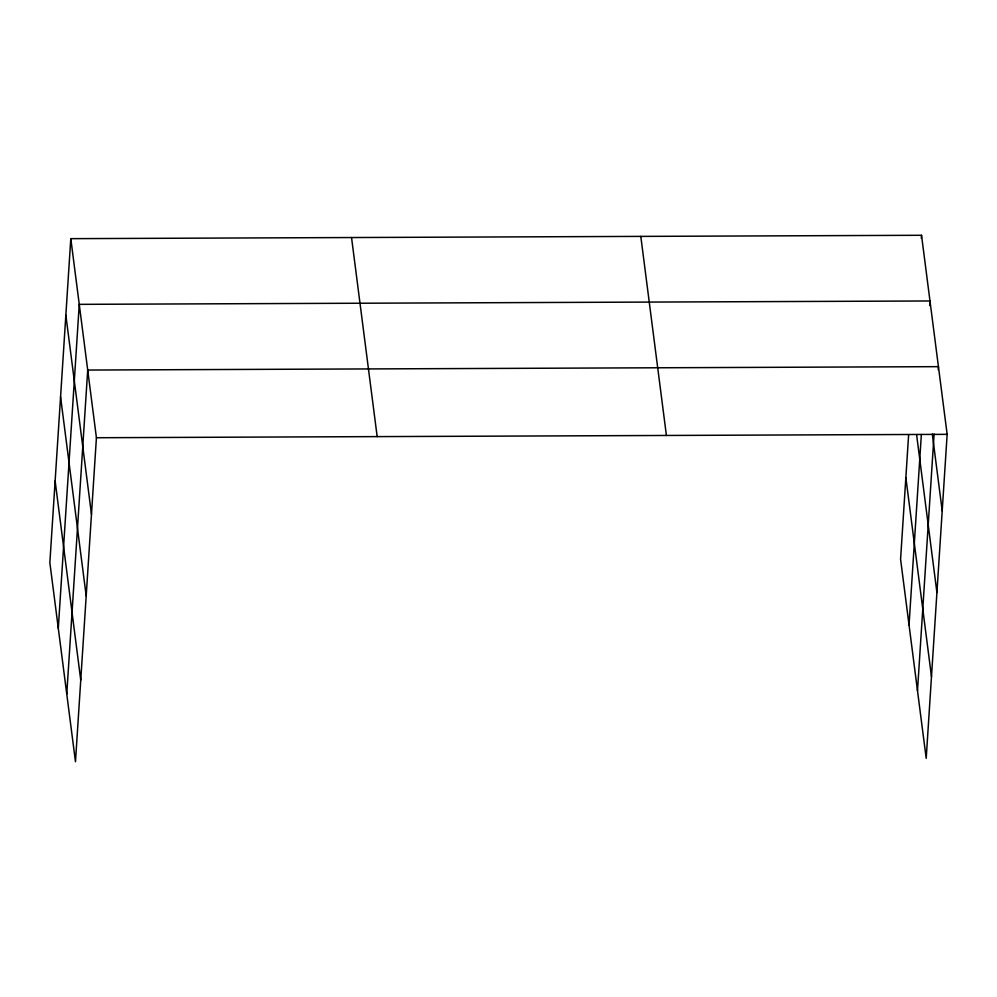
<?xml version="1.0" encoding="UTF-8"?>
<svg xmlns="http://www.w3.org/2000/svg" width="997" height="997" viewBox="0 0 997 997"><rect width="100%" height="100%" fill="white"/><g stroke="black" fill="none" stroke-linecap="round" stroke-linejoin="round"><path stroke-width="1.5" d="M70.799 238.657L49.85 562.657L75.473 761.72L96.422 437.733L70.799 238.657L921.527 235.28L947.15 434.343L926.201 758.343L900.578 559.267L908.628 434.779M58.3 628.347L79.262 304.347L929.989 300.969L929.69 305.568M66.762 694.037L87.711 370.049L938.439 366.659L938.239 369.725M921.34 238.333L921.527 235.28M909.04 624.969L921.353 434.505M917.489 690.659L934.089 434.007M96.422 437.733L947.15 434.343M932.307 434.019L942.202 510.875M916.604 434.717L936.918 592.542M905.862 477.613L931.485 676.676M640.797 236.389L666.407 435.465M351.542 237.548L377.165 436.611M65.852 315.189L91.475 514.253M60.568 396.856L86.191 595.919M55.134 480.99L80.745 680.054"/></g></svg>
